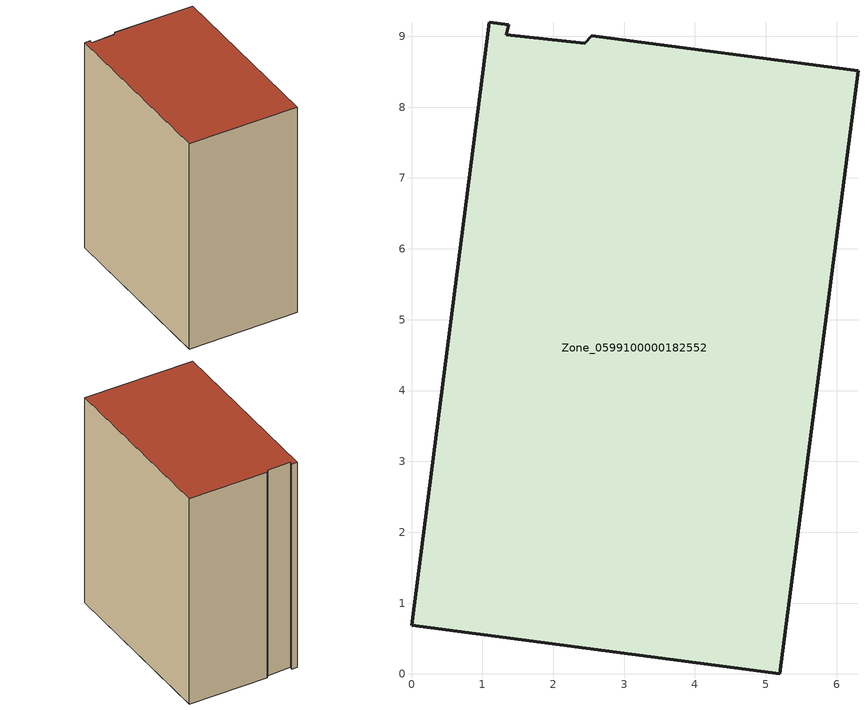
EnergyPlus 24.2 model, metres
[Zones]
Zone_0599100000182552
 floor ground (C_G): 0,0.69 1.1,9.2 1.37,9.16 1.34,9.02 2.44,8.9 2.54,9.01 6.3,8.51 5.2,0 z0
 wall outside (C_F): 6.3,8.51 2.54,9.01 2.44,8.9 1.34,9.02 1.37,9.16 1.1,9.2 0,0.69 5.2,0 6.3,8.51 z0:10.49
 roof outside (C_R): 1.37,9.16 1.1,9.2 0,0.69 5.2,0 6.3,8.51 2.54,9.01 2.44,8.9 1.34,9.02 z10.49
[BUILDING]
Pand.0599100000182552: North Axis=0; Terrain=City; Loads Convergence Tolerance Value=0.04; Temperature Convergence Tolerance Value=0.4; Solar Distribution=FullExterior; Maximum Number of Warmup Days=25; Minimum Number of Warmup Days=1
[Site:Location]
Rotterdam.The.Hague.AP_ZH_NLD Design_Conditions: Latitude=51.96; Longitude=4.45; Time Zone=1; Elevation=-4.5
[SITE:GROUNDTEMPERATURE:BUILDINGSURFACE]
18, 18, 18, 18, 18, 18, 18, 18, 18, 18, 18, 18
[MATERIAL] Thermal Absorptance=0.9; Solar Absorptance=0.7; Visible Absorptance=0.7
Name | Roughness | Thickness | Conductivity | Density | Specific Heat
G.TI.1946-1964 | MediumSmooth | 0.15 | 1 | 540 | 1210
F.TI.1946-1964 | Rough | 0.3 | 0.857143 | 1920 | 840
R.TI.1946-1964 | MediumRough | 0.2 | 0.277778 | 1500 | 1000
[CONSTRUCTION]
C_G: G.TI.1946-1964
C_F: F.TI.1946-1964
C_R: R.TI.1946-1964
[ZONE]
Zone_0599100000182552: Type=1; Multiplier=1; Ceiling Height=Autocalculate; Volume=Autocalculate; Floor Area=autocalculate; Part of Total Floor Area=Yes
[ZONEINFILTRATION:DESIGNFLOWRATE]
Infil_Zone_0599100000182552: Zone or ZoneList or Space or SpaceList=Zone_0599100000182552; Schedule=AlwaysOn; Design Flow Rate Calculation Method=Flow/Area; Flow Rate per Floor Area=0.003; Constant Term Coefficient=1; Temperature Term Coefficient=0; Velocity Term Coefficient=0; Velocity Squared Term Coefficient=0
[HVACTEMPLATE:ZONE:IDEALLOADSAIRSYSTEM]
Zone_0599100000182552: Maximum Heating Supply Air Temperature=50; Minimum Cooling Supply Air Temperature=13; Maximum Heating Supply Air Humidity Ratio=0.0156; Minimum Cooling Supply Air Humidity Ratio=0.0077; Heating Limit=NoLimit; Cooling Limit=NoLimit; Dehumidification Control Type=ConstantSensibleHeatRatio; Cooling Sensible Heat Ratio=0.7; Dehumidification Setpoint=60; Humidification Control Type=None; Humidification Setpoint=30; Outdoor Air Method=None; Outdoor Air Flow Rate per Person=0.00944; Outdoor Air Flow Rate per Zone Floor Area=0; Outdoor Air Flow Rate per Zone=0; Demand Controlled Ventilation Type=None; Outdoor Air Economizer Type=NoEconomizer; Heat Recovery Type=None; Sensible Heat Recovery Effectiveness=0.7; Latent Heat Recovery Effectiveness=0.65
[ZONECONTROL:THERMOSTAT]
ThermostatControl_Zone_0599100000182552: Zone or ZoneList=Zone_0599100000182552; Control Type Schedule=DualSetpointControlType; Control 1=Thermostat_Zone_0599100000182552; Temperature Difference Between Cutout And Setpoint=0
[THERMOSTATSETPOINT:DUALSETPOINT]
Thermostat_Zone_0599100000182552: Heating Setpoint Temperature Schedule=HeatingSetpoint_Zone_0599100000182552; Cooling Setpoint Temperature Schedule=CoolingSetpoint_Zone_0599100000182552
[SCHEDULE:COMPACT]
HeatingSetpoint_Zone_0599100000182552: Through: 12/31, For: AllDays, Until: 24:00, 21
CoolingSetpoint_Zone_0599100000182552: Through: 12/31, For: AllDays, Until: 24:00, 24
DualSetpointControlType: Through: 12/31, For: AllDays, Until: 24:00, 4
AlwaysOn: Through: 12/31, For: AllDays, Until: 24:00, 1
